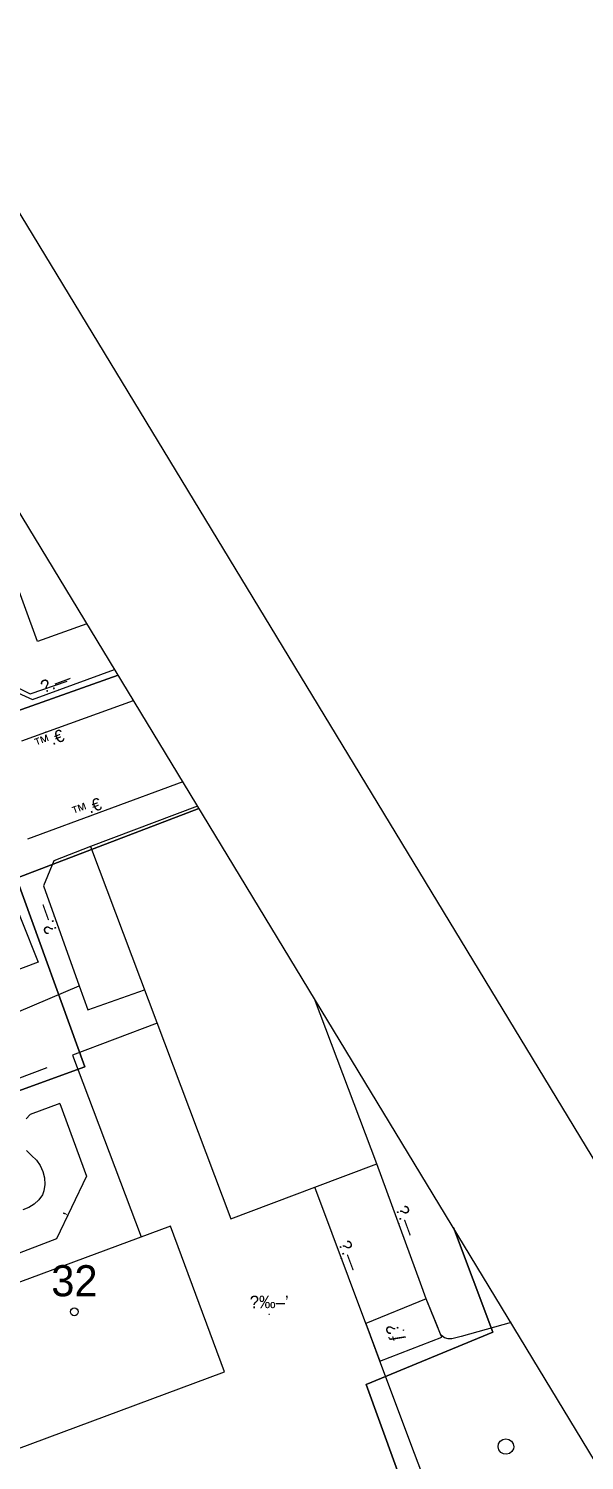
# Model space of a CAD drawing. Header units: metres. Extents: x 218299 to 220222, y 572714 to 574340.
# Drawn here: x 219911 to 219946.7, y 573815.6 to 573907.8 of the extents above; entities that cross this region are included whole.
import ezdxf
from ezdxf.enums import TextEntityAlignment as Align

# ---------------------------------------------------------------- set-up
doc = ezdxf.new("R2010")
doc.units = ezdxf.units.M
doc.header["$MEASUREMENT"] = 0
for name, color, linetype in [('1202', 7, 'Continuous'), ('1602', 44, 'Continuous'), ('1603', 44, 'Continuous'), ('A_POINTS', 2, 'Continuous'), ('M2200', 253, 'Continuous'), ('M2401', 7, 'Continuous'), ('M2404', 7, 'Continuous'), ('M2407', 253, 'Continuous'), ('M2408', 253, 'Continuous'), ('M2412', 253, 'Continuous'), ('M2601', 253, 'Continuous'), ('M2605', 253, 'Continuous'), ('M2804', 253, 'Continuous'), ('M5250', 253, 'Continuous')]:
    doc.layers.add(name, color=color, linetype=linetype)
doc.styles.add('HEBTXT', font='HEBTXT')
doc.styles.add('MAVAT_HEBTXT', font='HEBTXT')

# ---------------------------------------------------------------- blocks, each defined once
blk = doc.blocks.new('1603')
at = {"layer": 'A_POINTS'}
blk.add_circle((0, 0), 0.25, dxfattribs=at)
at = {"color": 0, "style": 'HEBTXT'}
blk.add_attdef('PARCEL_NUM', text='', height=2, dxfattribs=at).set_placement((0, 1), align=Align.CENTER)
at = {"color": 0, "style": 'HEBTXT', "flags": 1}
blk.add_attdef('LOT_NUM', text='', height=2, dxfattribs=at).set_placement((0, -2.5), align=Align.CENTER)
blk = doc.blocks.new('M2804')
blk.add_circle((0, 0), 0.025)
at = {"style": 'MAVAT_HEBTXT'}
blk.add_attdef('NAME', text='', height=0.8, dxfattribs=at).set_placement((0, 1.59), align=Align.MIDDLE)
blk = doc.blocks.new('M2404')
blk.add_circle((0, 0), 0.025)
at = {"style": 'MAVAT_HEBTXT'}
blk.add_attdef('NAME', text='', height=0.8, dxfattribs=at).set_placement((0, 1.59), align=Align.MIDDLE)
blk = doc.blocks.new('M2412')
blk.add_circle((0, 0), 0.025)
at = {"style": 'MAVAT_HEBTXT'}
blk.add_attdef('NAME', text='', height=0.8, dxfattribs=at).set_placement((0, 1.59), align=Align.MIDDLE)
blk = doc.blocks.new('M2601')
blk.add_circle((0, 0), 0.025)
at = {"style": 'MAVAT_HEBTXT'}
blk.add_attdef('NAME', text='', height=0.8, dxfattribs=at).set_placement((0, 1.59), align=Align.MIDDLE)
blk = doc.blocks.new('M2605')
blk.add_circle((0, 0), 0.025)
at = {"style": 'MAVAT_HEBTXT'}
blk.add_attdef('NAME', text='', height=0.8, dxfattribs=at).set_placement((0, 1.59), align=Align.MIDDLE)
blk = doc.blocks.new('111')
at = {"layer": 'M2200'}
for points in [[(219911.585, 573868.3, 610.715), (219905.696, 573884.38, 610.746)], [(219914.76, 573869.431, 610.715), (219911.585, 573868.3, 610.715)], [(219921.877, 573857.694, 608.765), (219914.985, 573855.098, 608.765)], [(219914.985, 573855.098, 608.765), (219924.009, 573831.138, 608.765), (219929.413, 573833.173, 608.765), (219933.396, 573834.674, 608.765), (219929.398, 573845.291, 608.765)]]:
    blk.add_polyline3d(points, dxfattribs=at)
blk.add_polyline3d([(219920.122, 573830.676, 608.727), (219892.507, 573820.415, 608.765), (219892.507, 573820.415, 608.765), (219895.984, 573811.016, 608.765), (219895.984, 573811.016, 608.765), (219923.612, 573821.282, 608.765)], close=True, dxfattribs=at)
at = {"layer": 'M2401'}
for points in [[(219920.922, 573859.269, 597.893), (219910.926, 573855.57, 597.893)], [(219909.427, 573853.148, 597.893), (219911.625, 573847.66, 597.893), (219905.918, 573845.508, 597.893)], [(219910.578, 573861.915, 597.893), (219917.742, 573864.513, 597.893)]]:
    blk.add_polyline3d(points, dxfattribs=at)
at = {"layer": 'M2404'}
for points in [[(219920.922, 573859.269, 597.893), (219910.926, 573855.57, 597.893)], [(219909.427, 573853.148, 597.893), (219911.625, 573847.66, 597.893), (219905.918, 573845.508, 597.893)], [(219910.578, 573861.915, 597.893), (219917.742, 573864.513, 597.893)]]:
    blk.add_polyline3d(points, dxfattribs=at)
at = {"layer": 'M2407'}
for points in [[(219914.823, 573844.595, 597.228), (219918.458, 573845.878, 597.228)], [(219919.267, 573843.728, 597.153), (219913.827, 573841.679, 597.153), (219918.235, 573829.975, 597.298)], [(219913.023, 573838.56, 597.453), (219911.106, 573837.848, 597.453), (219910.854, 573837.582, 597.453)], [(219910.864, 573835.535, 597.453), (219911.119, 573835.272, 597.453), (219911.202, 573835.208, 597.453), (219911.505, 573834.915, 597.453), (219911.748, 573834.57, 597.453), (219911.922, 573834.186, 597.453), (219912.02, 573833.775, 597.453), (219912.039, 573833.354, 597.453), (219911.979, 573832.937, 597.453), (219911.901, 573832.684, 597.453), (219911.664, 573832.353, 597.453), (219911.366, 573832.075, 597.453), (219911.021, 573831.861, 597.453), (219910.639, 573831.718, 597.453)]]:
    blk.add_polyline3d(points, dxfattribs=at)
at = {"layer": 'M2408'}
blk.add_polyline3d([(219895.62, 573838.651, 597.175), (219905.321, 573842.332, 597.175), (219914.267, 573846.146, 597.175)], dxfattribs=at)
at = {"layer": 'M2412'}
blk.add_polyline3d([(219936.581, 573825.98, 597.003), (219932.698, 573824.393, 597.003), (219933.599, 573821.984, 595.803), (219937.575, 573823.519, 595.803), (219937.496, 573823.715, 595.898)], close=True, dxfattribs=at)
at = {"layer": 'M2601'}
for points in [[(219907.94, 573869.766, 599.917), (219909.418, 573865.763, 599.917), (219911.112, 573864.942, 599.917), (219913.485, 573865.74, 599.917)], [(219912.175, 573840.862, 599.028), (219901.536, 573836.848, 599.028), (219899.995, 573832.813, 599.028), (219901.536, 573828.585, 599.028), (219904.868, 573827.092, 598.878)], [(219913.023, 573838.56, 598.878), (219913.023, 573838.56, 598.878), (219914.722, 573833.893, 598.728), (219912.81, 573829.84, 598.728), (219907.141, 573827.691, 598.728), (219907.141, 573827.691, 598.728), (219907.141, 573827.691, 598.728)]]:
    blk.add_polyline3d(points, dxfattribs=at)
at = {"layer": 'M2605'}
for points in [[(219907.701, 573869.889, 599.305), (219908.147, 573868.546, 599.305), (219908.61, 573867.154, 599.305), (219909.09, 573865.712, 599.305), (219909.157, 573865.511, 599.305), (219911.264, 573864.56, 599.155), (219916.533, 573866.508, 599.155)], [(219914.985, 573855.098, 597.303), (219912.624, 573854.188, 597.303), (219911.962, 573852.578, 597.303), (219914.267, 573846.146, 597.242), (219914.823, 573844.595, 597.228)], [(219936.205, 573827.006, 597.265), (219933.396, 573834.674, 597.265)], [(219932.84, 573824.013, 597.174), (219932.698, 573824.393, 597.176), (219929.413, 573833.173, 597.228)], [(219937.21, 573824.424, 597.265), (219936.581, 573825.98, 597.265), (219936.205, 573827.006, 597.265)], [(219938.835, 573823.556, 597.265), (219938.223, 573823.406, 597.265), (219937.983, 573823.404, 597.265), (219937.755, 573823.481, 597.265), (219937.565, 573823.628, 597.265), (219937.496, 573823.715, 597.265), (219937.21, 573824.424, 597.265)], [(219942.031, 573824.457, 597.265), (219938.835, 573823.556, 597.265)], [(219933.511, 573822.218, 597.163), (219932.84, 573824.013, 597.174)], [(219935.828, 573816.026, 597.126), (219933.599, 573821.984, 597.162), (219933.511, 573822.218, 597.163)], [(219936.527, 573814.156, 597.115), (219935.828, 573816.026, 597.126)]]:
    blk.add_polyline3d(points, dxfattribs=at)
at = {"layer": 'M5250'}
blk.add_polyline3d([(219942.182, 573816.33, 595.76), (219942.086, 573816.156, 595.76), (219941.93, 573816.032, 595.76), (219941.738, 573815.979, 595.76), (219941.54, 573816.005, 595.76), (219941.369, 573816.106, 595.76), (219941.25, 573816.266, 595.76), (219941.203, 573816.46, 595.76), (219941.235, 573816.656, 595.76), (219941.341, 573816.825, 595.76), (219941.505, 573816.938, 595.76), (219941.7, 573816.979, 595.76), (219941.895, 573816.941, 595.76), (219942.06, 573816.83, 595.76), (219942.169, 573816.663, 595.76), (219942.204, 573816.467, 595.76), (219942.182, 573816.33, 595.76)], dxfattribs=at)
at = {"layer": 'M2404'}
ref = blk.add_blockref('M2404', (219912.123, 573862.475), dxfattribs=dict(at, xscale=0.5, yscale=0.5, zscale=0.5))
ref.add_attrib('NAME', '™.€', dxfattribs={"layer": '0', "height": 0.8, "rotation": 20.59354, "style": 'MAVAT_HEBTXT'}).set_placement((219912.316, 573861.96), align=Align.MIDDLE)
ref = blk.add_blockref('M2404', (219914.918, 573857.047), dxfattribs=dict(at, xscale=0.5, yscale=0.5, zscale=0.5))
ref.add_attrib('NAME', '™.€', dxfattribs={"layer": '0', "height": 0.8, "rotation": 20.30357, "style": 'MAVAT_HEBTXT'}).set_placement((219914.727, 573857.563), align=Align.MIDDLE)
at = {"layer": 'M2412'}
ref = blk.add_blockref('M2412', (219935.125, 573823.97), dxfattribs=dict(at, xscale=0.5, yscale=0.5, zscale=0.5))
ref.add_attrib('NAME', 'ƒ\x8e', dxfattribs={"layer": '0', "height": 0.8, "rotation": 109.32772, "style": 'MAVAT_HEBTXT'}).set_placement((219934.606, 573823.788), align=Align.MIDDLE)
at = {"layer": 'M2601'}
ref = blk.add_blockref('M2601', (219913.533, 573831.372), dxfattribs=dict(at, xscale=0.5, yscale=0.5, zscale=0.5))
ref.add_attrib('NAME', '‚', dxfattribs={"layer": '0', "height": 0.8, "rotation": 64.7493, "style": 'MAVAT_HEBTXT'}).set_placement((219913.035, 573831.607), align=Align.MIDDLE)
at = {"layer": 'M2605'}
ref = blk.add_blockref('M2605', (219912.928, 573865.175), dxfattribs=dict(at, xscale=0.5, yscale=0.5, zscale=0.5))
ref.add_attrib('NAME', '\x9a.—', dxfattribs={"layer": '0', "height": 0.8, "rotation": 20.28942, "style": 'MAVAT_HEBTXT'}).set_placement((219912.737, 573865.691), align=Align.MIDDLE)
ref = blk.add_blockref('M2605', (219912.672, 573850.597), dxfattribs=dict(at, xscale=0.5, yscale=0.5, zscale=0.5))
ref.add_attrib('NAME', '\x9a.—', dxfattribs={"layer": '0', "height": 0.8, "rotation": 109.71828, "style": 'MAVAT_HEBTXT'}).set_placement((219912.154, 573850.411), align=Align.MIDDLE)
ref = blk.add_blockref('M2605', (219934.801, 573830.84), dxfattribs=dict(at, xscale=0.5, yscale=0.5, zscale=0.5))
ref.add_attrib('NAME', '\x9a.—', dxfattribs={"layer": '0', "height": 0.8, "rotation": 290.11848, "style": 'MAVAT_HEBTXT'}).set_placement((219935.317, 573831.029), align=Align.MIDDLE)
ref = blk.add_blockref('M2605', (219931.126, 573828.593), dxfattribs=dict(at, xscale=0.5, yscale=0.5, zscale=0.5))
ref.add_attrib('NAME', '\x9a.—', dxfattribs={"layer": '0', "height": 0.8, "rotation": 290.51064, "style": 'MAVAT_HEBTXT'}).set_placement((219931.641, 573828.786), align=Align.MIDDLE)
at = {"layer": 'M2804'}
ref = blk.add_blockref('M2804', (219926.478, 573824.994, 616.756), dxfattribs=dict(at, xscale=0.5, yscale=0.5, zscale=0.5))
ref.add_attrib('NAME', '\x8d‰–’', dxfattribs={"layer": '0', "height": 0.8, "style": 'MAVAT_HEBTXT'}).set_placement((219926.478, 573825.79, 616.756), align=Align.MIDDLE)

msp = doc.modelspace()

# ---------------------------------------------------------------- linework, layer by layer
at = {"layer": '1202'}
for points in [[(218726.735, 572719.2942), (220113.8457, 573560.3928), (219685.6545, 574266.551), (218298.5438, 573425.4525)], [(218730.1009, 572733.03), (220100.1099, 573563.7586), (219682.2886, 574252.8152), (218312.2795, 573422.0866)]]:
    msp.add_lwpolyline(points, close=True, dxfattribs=at)
at = {"layer": '1602'}
for points in [[(219916.7617, 573866.1303), (219906.3146, 573862.4167), (219897.082, 573889.3803), (219881.6752, 573884.1515), (219878.8806, 573883.1646), (219874.8042, 573894.8241), (219870.6377, 573893.5257), (219865.942, 573905.7189), (219887.8445, 573913.8195)], [(219921.9624, 573857.5535), (219910.222, 573853.0595), (219914.628, 573840.9257), (219896.1808, 573834.2377), (219895.0396, 573837.2718), (219893.8213, 573840.4178), (219880.094, 573877.7515), (219883.7726, 573879.2805), (219881.6752, 573884.1515), (219897.082, 573889.3803), (219906.3146, 573862.4167), (219916.7617, 573866.1303)], [(219894.6782, 573810.3556), (219886.8751, 573823.0076), (219884.681, 573830.0572), (219896.1808, 573834.2377), (219914.628, 573840.9257), (219910.222, 573853.0595), (219921.9624, 573857.5535)], [(219956.9901, 573799.787), (219956.5198, 573799.6116), (219947.1053, 573795.9964), (219939.1255, 573793.1516), (219943.7932, 573803.9509), (219941.3017, 573809.8455), (219937.4701, 573808.3213), (219935.5219, 573812.7342), (219932.7112, 573820.4774), (219940.8634, 573823.8386), (219938.3234, 573830.5714)], [(219938.3234, 573830.5714), (219940.8634, 573823.8386), (219932.7112, 573820.4774), (219935.5219, 573812.7342)]]:
    msp.add_lwpolyline(points, dxfattribs=at)

# ---------------------------------------------------------------- block references
msp.add_blockref('111', (0, 0))
at = {"layer": '1603'}
msp.add_blockref('1603', (219913.9521, 573825.153), dxfattribs=at).add_auto_attribs({'PARCEL_NUM': '32'})

doc.saveas('drawing.dxf')
